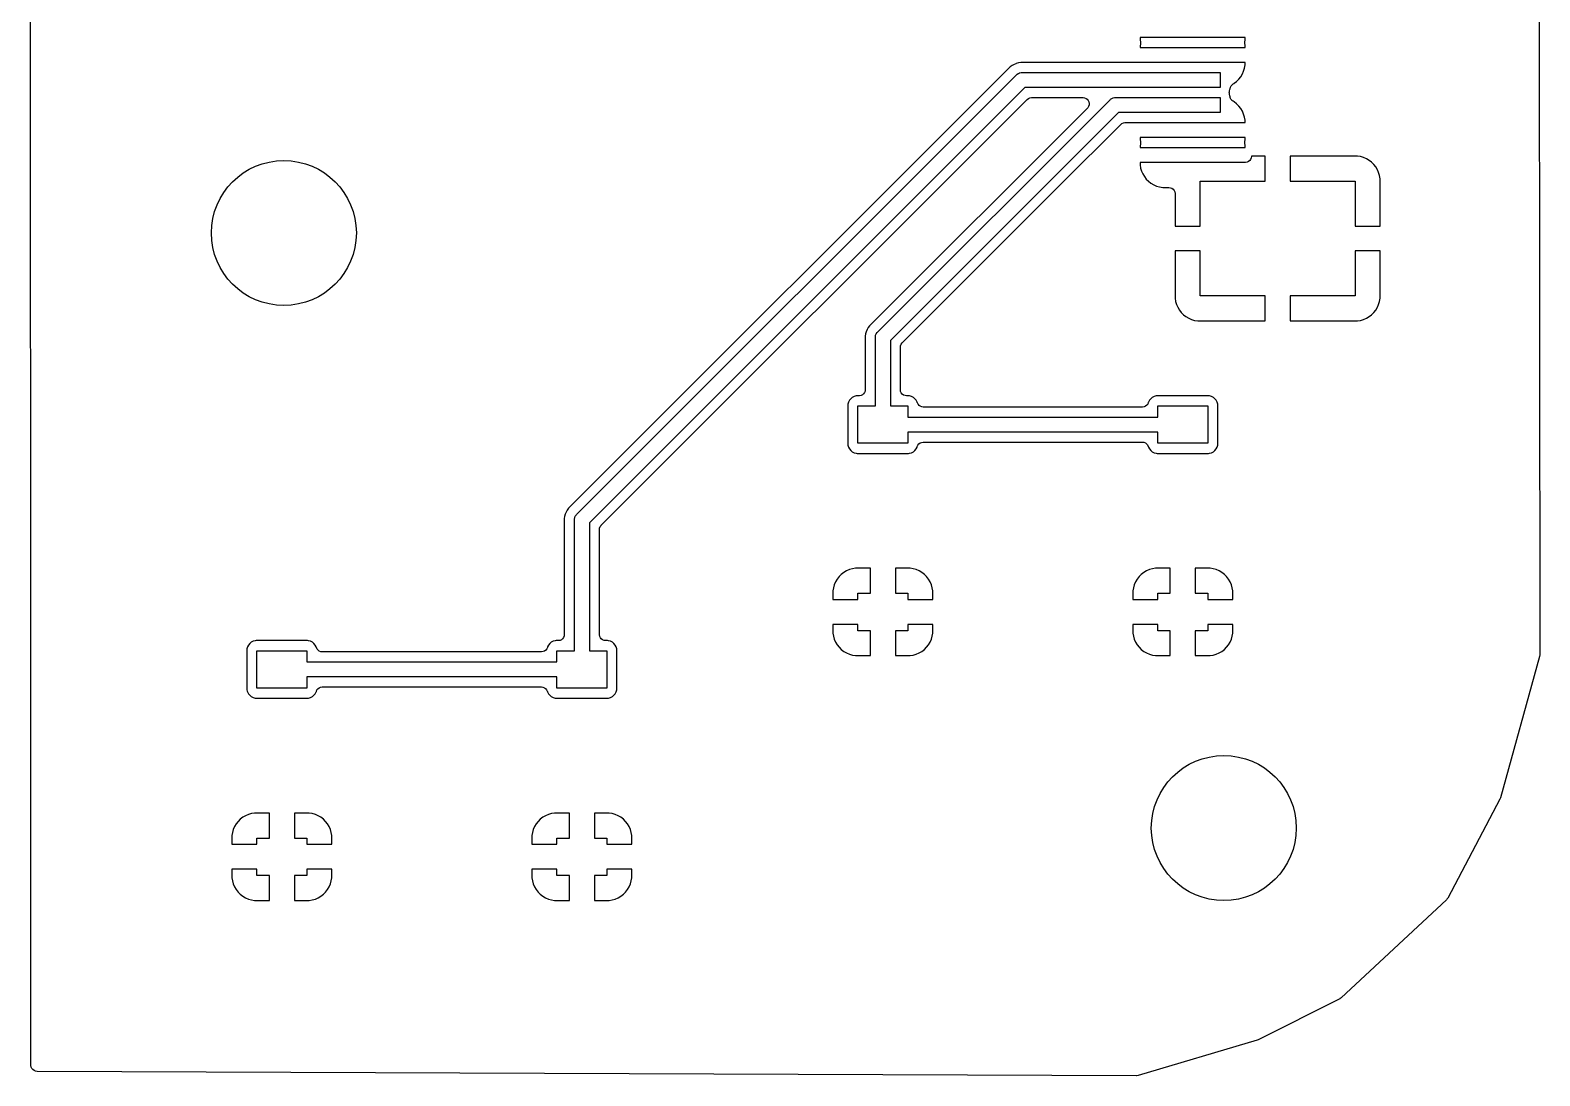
# Model space of a CAD drawing. Header units: millimetres. Extents: x 88 to 236, y -149 to -88.
# Drawn here: x 205.99 to 236.18, y -148.7 to -127.77 of the extents above; entities that cross this region are included whole.
import ezdxf

# ---------------------------------------------------------------- set-up
doc = ezdxf.new("R2010")
doc.units = ezdxf.units.MM
doc.layers.add('F.Cu', color=13, linetype='CONTINUOUS', true_color=0xc83434)

msp = doc.modelspace()

# ---------------------------------------------------------------- linework, layer by layer
at = {"layer": 'F.Cu', "linetype": 'CONTINUOUS'}
for p, q in [((236.140017, -104.745261), (236.179981, -140.273118)), ((205.991719, -128.103988), (205.986484, -115.138368)), ((230.285, -127.92), (228.185001, -127.92)), ((228.185001, -127.92), (228.185001, -127.94096)), ((228.185001, -127.94096), (228.186234, -127.967152)), ((228.186234, -127.967152), (228.186235, -127.967159)), ((228.186235, -127.967159), (228.191532, -128.000602)), ((228.191532, -128.000602), (228.191795, -128.008967)), ((228.191795, -128.008967), (228.193029, -128.017254)), ((228.193029, -128.017254), (228.192479, -128.030736)), ((230.27749, -128.008333), (230.278467, -128.000598)), ((230.278467, -128.039401), (230.27749, -128.008333)), ((230.278467, -128.000598), (230.283765, -127.96715)), ((230.283765, -127.96715), (230.283767, -127.967133)), ((230.283767, -127.967133), (230.285, -127.940981)), ((230.285, -127.940981), (230.285, -127.92)), ((205.996595, -140.178368), (205.991719, -128.103988)), ((228.192395, -128.032814), (228.185, -128.103988)), ((228.185, -128.103988), (228.185, -128.12)), ((228.185, -128.12), (230.284999, -128.12)), ((228.192409, -128.032456), (228.192395, -128.032814)), ((228.192509, -128.031669), (228.192409, -128.032456)), ((228.192479, -128.030736), (228.192509, -128.031669)), ((230.283765, -128.072849), (230.278467, -128.039401)), ((230.284999, -128.099039), (230.283765, -128.072849)), ((230.284999, -128.12), (230.284999, -128.099039)), ((225.588395, -128.505921), (216.75592, -137.338397)), ((225.588397, -128.505919), (225.588395, -128.505921)), ((225.624855, -128.477945), (225.588397, -128.505919)), ((225.624861, -128.477941), (225.624855, -128.477945)), ((225.66464, -128.454974), (225.624861, -128.477941)), ((225.698425, -128.44098), (225.66464, -128.454974)), ((225.707094, -128.437389), (225.698425, -128.44098)), ((225.707095, -128.437388), (225.707094, -128.437389)), ((225.707097, -128.437388), (225.707095, -128.437388)), ((225.751477, -128.425496), (225.707097, -128.437388)), ((225.797026, -128.4195), (225.751477, -128.425496)), ((225.776457, -128.626459), (225.805297, -128.620722)), ((225.797027, -128.4195), (225.797026, -128.4195)), ((228.685, -128.4195), (225.797027, -128.4195)), ((225.805297, -128.620722), (225.82, -128.62)), ((225.82, -128.62), (229.235, -128.62)), ((228.685, -128.42), (228.685, -128.4195)), ((229.785, -128.42), (228.685, -128.42)), ((229.235, -128.62), (229.785, -128.62)), ((229.79663, -128.4195), (229.785, -128.4195)), ((229.785, -128.4195), (229.785, -128.42)), ((229.785, -128.62), (229.785, -128.92)), ((229.79664, -128.4195), (229.79663, -128.4195)), ((229.796778, -128.419513), (229.79664, -128.4195)), ((229.807753, -128.42), (229.796778, -128.419513)), ((230.285, -128.42), (229.807753, -128.42)), ((230.231387, -128.647437), (230.25637, -128.589706)), ((230.25637, -128.589706), (230.273924, -128.529288)), ((230.273924, -128.529288), (230.273925, -128.529284)), ((230.273925, -128.529284), (230.283766, -128.467146)), ((230.283766, -128.467146), (230.285, -128.44098)), ((230.285, -128.44098), (230.285, -128.42)), ((216.913934, -137.463934), (225.713934, -128.663934)), ((225.882132, -128.92), (217.17, -137.632132)), ((225.713934, -128.663934), (225.724841, -128.654048)), ((225.724841, -128.654048), (225.74929, -128.637712)), ((225.74929, -128.637712), (225.753616, -128.63592)), ((225.753616, -128.63592), (225.776457, -128.626459)), ((228.685, -128.92), (225.882132, -128.92)), ((229.785, -128.92), (228.685, -128.92)), ((229.984493, -128.942953), (229.991103, -128.912583)), ((229.991103, -128.912583), (230.005058, -128.884809)), ((230.005058, -128.884809), (230.025483, -128.861379)), ((230.025483, -128.861379), (230.044887, -128.847198)), ((230.044887, -128.847198), (230.066596, -128.834359)), ((230.066596, -128.834359), (230.0666, -128.834356)), ((230.0666, -128.834356), (230.116316, -128.795791)), ((230.116316, -128.795791), (230.160791, -128.751316)), ((230.160791, -128.751316), (230.199355, -128.701601)), ((230.199355, -128.701601), (230.231383, -128.647444)), ((230.231383, -128.647444), (230.231387, -128.647437)), ((217.406819, -137.678863), (225.928863, -129.156819)), ((222.933934, -133.813934), (227.583934, -129.163934)), ((225.928863, -129.156819), (225.953423, -129.137768)), ((225.953423, -129.137768), (225.981949, -129.125424)), ((225.981949, -129.125424), (226.012649, -129.120561)), ((226.012649, -129.120561), (226.016544, -129.1205)), ((226.016544, -129.1205), (227.044456, -129.1205)), ((227.044456, -129.1205), (227.075294, -129.124396)), ((227.075294, -129.124396), (227.104193, -129.135838)), ((227.104193, -129.135838), (227.12934, -129.154108)), ((227.12934, -129.154108), (227.149153, -129.178057)), ((227.149153, -129.178057), (227.162387, -129.206182)), ((227.162387, -129.206182), (227.168211, -129.236714)), ((227.583934, -129.163934), (227.594841, -129.154048)), ((227.594841, -129.154048), (227.5956, -129.153541)), ((227.5956, -129.153541), (227.61929, -129.137712)), ((227.61929, -129.137712), (227.646457, -129.126459)), ((227.646457, -129.126459), (227.675297, -129.120722)), ((227.675297, -129.120722), (227.69, -129.12)), ((227.69, -129.12), (229.235, -129.12)), ((229.235, -129.12), (229.785, -129.12)), ((229.785, -129.12), (229.785, -129.42)), ((229.969955, -129.023396), (229.970373, -129.019154)), ((229.971681, -129.034587), (229.969955, -129.023396)), ((229.970013, -129.014905), (229.971892, -129.003736)), ((229.970373, -129.019154), (229.970013, -129.014905)), ((229.972638, -129.045877), (229.971681, -129.034587)), ((229.971892, -129.003736), (229.973004, -128.992463)), ((229.97352, -129.050013), (229.972638, -129.045877)), ((229.973004, -128.992463), (229.974682, -128.985927)), ((229.983373, -129.084445), (229.97352, -129.050013)), ((229.974682, -128.985927), (229.983373, -128.955555)), ((229.983373, -128.955555), (229.984493, -128.942953)), ((229.985162, -129.10457), (229.983373, -129.084445)), ((229.986736, -129.111946), (229.985162, -129.10457)), ((229.98893, -129.120666), (229.986736, -129.111946)), ((229.990232, -129.123674), (229.98893, -129.120666)), ((229.990936, -129.126941), (229.990232, -129.123674)), ((229.996398, -129.137922), (229.990936, -129.126941)), ((230.001275, -129.149192), (229.996398, -129.137922)), ((230.003304, -129.151808), (230.001275, -129.149192)), ((230.004778, -129.154771), (230.003304, -129.151808)), ((230.0128, -129.16405), (230.004778, -129.154771)), ((230.020326, -129.173752), (230.0128, -129.16405)), ((230.022942, -129.175781), (230.020326, -129.173752)), ((230.025107, -129.178285), (230.022942, -129.175781)), ((230.035194, -129.185283), (230.025107, -129.178285)), ((230.044887, -129.192802), (230.035194, -129.185283)), ((230.066596, -129.20564), (230.044887, -129.192802)), ((230.0666, -129.205643), (230.066596, -129.20564)), ((230.116316, -129.244208), (230.0666, -129.205643)), ((227.132137, -129.332181), (222.77592, -133.688397)), ((227.752132, -129.42), (223.19, -133.982132)), ((227.14, -129.323541), (227.132137, -129.332181)), ((227.156655, -129.297297), (227.14, -129.323541)), ((227.16626, -129.267735), (227.156655, -129.297297)), ((227.168211, -129.236714), (227.16626, -129.267735)), ((228.685, -129.42), (227.752132, -129.42)), ((229.785, -129.42), (228.685, -129.42)), ((230.160791, -129.288683), (230.116316, -129.244208)), ((230.199355, -129.338398), (230.160791, -129.288683)), ((230.231383, -129.392555), (230.199355, -129.338398)), ((230.231387, -129.392562), (230.231383, -129.392555)), ((230.25637, -129.450293), (230.231387, -129.392562)), ((230.273924, -129.510711), (230.25637, -129.450293)), ((230.273925, -129.510717), (230.273924, -129.510711)), ((230.283764, -129.57284), (230.273925, -129.510717)), ((227.351694, -130.103988), (227.798863, -129.656819)), ((227.798863, -129.656819), (227.823423, -129.637768)), ((227.823423, -129.637768), (227.851949, -129.625424)), ((227.851949, -129.625424), (227.882649, -129.620561)), ((227.882649, -129.620561), (227.886544, -129.6205)), ((227.886544, -129.6205), (228.685, -129.6205)), ((228.685, -129.6205), (228.685, -129.62)), ((228.685, -129.62), (229.785, -129.62)), ((229.785, -129.62), (229.785, -129.6205)), ((229.785, -129.6205), (229.796622, -129.6205)), ((229.796622, -129.6205), (229.79663, -129.6205)), ((229.79663, -129.6205), (229.796697, -129.620494)), ((229.796697, -129.620494), (229.796778, -129.620487)), ((229.796778, -129.620487), (229.807753, -129.62)), ((229.807753, -129.62), (230.284999, -129.62)), ((230.283765, -129.572847), (230.283764, -129.57284)), ((230.284999, -129.599039), (230.283765, -129.572847)), ((230.284999, -129.62), (230.284999, -129.599039)), ((227.035682, -130.42), (227.351694, -130.103988)), ((228.192395, -130.032814), (228.185, -130.103988)), ((228.185, -130.103988), (228.185, -130.12)), ((228.185, -130.12), (230.284999, -130.12)), ((230.285, -129.92), (228.185001, -129.92)), ((228.185001, -129.92), (228.185001, -129.94096)), ((228.185001, -129.94096), (228.186234, -129.967152)), ((228.186234, -129.967152), (228.186235, -129.967159)), ((228.186235, -129.967159), (228.191532, -130.000602)), ((228.191532, -130.000602), (228.191795, -130.008967)), ((228.191795, -130.008967), (228.193029, -130.017254)), ((228.192409, -130.032456), (228.192395, -130.032814)), ((228.192509, -130.031669), (228.192409, -130.032456)), ((228.193029, -130.017254), (228.192479, -130.030736)), ((228.192479, -130.030736), (228.192509, -130.031669)), ((230.27749, -130.008333), (230.278467, -130.000598)), ((230.278467, -130.039401), (230.27749, -130.008333)), ((230.278467, -130.000598), (230.283765, -129.96715)), ((230.283765, -130.072849), (230.278467, -130.039401)), ((230.283765, -129.96715), (230.283767, -129.967133)), ((230.284999, -130.099039), (230.283765, -130.072849)), ((230.283767, -129.967133), (230.285, -129.940981)), ((230.284999, -130.12), (230.284999, -130.099039)), ((230.285, -129.940981), (230.285, -129.92)), ((224.344722, -133.11096), (227.035682, -130.42)), ((228.685, -130.42), (228.185001, -130.42)), ((228.185001, -130.42), (228.185001, -130.44096)), ((229.785, -130.42), (228.685, -130.42)), ((230.287, -130.42), (229.785, -130.42)), ((230.294786, -130.419755), (230.287, -130.42)), ((230.325318, -130.413931), (230.294786, -130.419755)), ((230.353443, -130.400697), (230.325318, -130.413931)), ((230.377392, -130.380884), (230.353443, -130.400697)), ((230.395662, -130.355737), (230.377392, -130.380884)), ((230.407104, -130.326838), (230.395662, -130.355737)), ((230.411, -130.296), (230.407104, -130.326838)), ((230.685, -130.29), (230.411, -130.29)), ((230.411, -130.29), (230.411, -130.296)), ((230.685, -130.79), (230.685, -130.29)), ((232.505981, -130.29), (231.185, -130.29)), ((231.185, -130.29), (231.185, -130.79)), ((232.532147, -130.291233), (232.505981, -130.29)), ((232.594284, -130.301074), (232.532146, -130.291233)), ((232.532146, -130.291233), (232.532147, -130.291233)), ((232.594288, -130.301075), (232.594284, -130.301074)), ((232.654706, -130.318629), (232.594288, -130.301075)), ((232.712437, -130.343612), (232.654706, -130.318629)), ((232.712444, -130.343616), (232.712437, -130.343612)), ((232.766601, -130.375644), (232.712444, -130.343616)), ((232.816316, -130.414208), (232.766601, -130.375644)), ((232.860791, -130.458683), (232.816316, -130.414208)), ((228.185001, -130.44096), (228.186234, -130.467152)), ((228.186234, -130.467152), (228.186235, -130.467159)), ((228.186235, -130.467159), (228.196074, -130.529282)), ((228.196074, -130.529282), (228.196075, -130.529288)), ((228.196075, -130.529288), (228.213629, -130.589706)), ((228.213629, -130.589706), (228.238612, -130.647437)), ((228.238612, -130.647437), (228.238616, -130.647444)), ((228.238616, -130.647444), (228.270644, -130.701601)), ((228.270644, -130.701601), (228.309208, -130.751316)), ((232.899355, -130.508398), (232.860791, -130.458683)), ((232.931383, -130.562555), (232.899355, -130.508398)), ((232.931387, -130.562562), (232.931383, -130.562555)), ((232.95637, -130.620293), (232.931387, -130.562562)), ((232.973924, -130.680711), (232.95637, -130.620293)), ((232.973925, -130.680717), (232.973924, -130.680711)), ((232.983764, -130.74284), (232.973925, -130.680717)), ((228.309208, -130.751316), (228.353683, -130.795791)), ((228.353683, -130.795791), (228.403398, -130.834355)), ((228.403398, -130.834355), (228.457555, -130.866383)), ((228.457555, -130.866383), (228.457562, -130.866387)), ((228.457562, -130.866387), (228.515293, -130.89137)), ((228.515293, -130.89137), (228.575711, -130.908924)), ((228.575711, -130.908924), (228.575715, -130.908925)), ((228.575715, -130.908925), (228.637853, -130.918766)), ((228.637853, -130.918766), (228.637852, -130.918766)), ((228.637852, -130.918766), (228.664018, -130.919999)), ((228.664018, -130.919999), (228.760999, -130.919999)), ((228.760999, -130.919999), (228.791836, -130.923894)), ((228.791836, -130.923894), (228.820736, -130.935336)), ((228.820736, -130.935336), (228.845883, -130.953606)), ((228.845883, -130.953606), (228.865696, -130.977555)), ((228.865696, -130.977555), (228.878931, -131.00568)), ((228.878931, -131.00568), (228.884755, -131.036212)), ((228.884755, -131.036212), (228.885, -131.043999)), ((229.385, -131.69), (229.385, -130.79)), ((229.385, -130.79), (230.685, -130.79)), ((231.185, -130.79), (232.485, -130.79)), ((232.485, -130.79), (232.485, -131.69)), ((232.983765, -130.742847), (232.983764, -130.74284)), ((232.984999, -130.769039), (232.983765, -130.742847)), ((232.984999, -131.69), (232.984999, -130.769039)), ((228.885, -131.043999), (228.885, -131.69)), ((228.885, -131.69), (229.385, -131.69)), ((232.485, -131.69), (232.984999, -131.69)), ((229.385, -132.19), (228.885001, -132.19)), ((228.885001, -132.19), (228.885001, -133.11096)), ((229.385, -133.09), (229.385, -132.19)), ((232.985, -132.19), (232.485, -132.19)), ((232.485, -132.19), (232.485, -133.09)), ((232.985, -133.11098), (232.985, -132.19)), ((223.426819, -134.028863), (224.344722, -133.11096)), ((228.885001, -133.11096), (228.886234, -133.137152)), ((228.886234, -133.137152), (228.886235, -133.137159)), ((228.886235, -133.137159), (228.896074, -133.199282)), ((230.685, -133.09), (229.385, -133.09)), ((230.685, -133.589998), (230.685, -133.09)), ((232.485, -133.09), (231.185, -133.09)), ((231.185, -133.09), (231.185, -133.589999)), ((232.973925, -133.199284), (232.983766, -133.137146)), ((232.983766, -133.137146), (232.985, -133.11098)), ((228.896074, -133.199282), (228.896075, -133.199288)), ((228.896075, -133.199288), (228.913629, -133.259706)), ((228.913629, -133.259706), (228.938612, -133.317437)), ((228.938612, -133.317437), (228.938616, -133.317444)), ((228.938616, -133.317444), (228.970644, -133.371601)), ((228.970644, -133.371601), (229.009208, -133.421316)), ((229.009208, -133.421316), (229.053683, -133.465791)), ((232.816316, -133.465791), (232.860791, -133.421316)), ((232.860791, -133.421316), (232.899355, -133.371601)), ((232.899355, -133.371601), (232.931383, -133.317444)), ((232.931383, -133.317444), (232.931387, -133.317437)), ((232.931387, -133.317437), (232.95637, -133.259706)), ((232.95637, -133.259706), (232.973924, -133.199288)), ((232.973924, -133.199288), (232.973925, -133.199284)), ((222.747942, -133.724857), (222.724971, -133.764647)), ((222.775917, -133.6884), (222.747942, -133.724857)), ((222.77592, -133.688397), (222.775917, -133.6884)), ((229.053683, -133.465791), (229.103398, -133.504355)), ((229.103398, -133.504355), (229.157555, -133.536383)), ((229.157555, -133.536383), (229.157562, -133.536387)), ((229.157562, -133.536387), (229.215293, -133.56137)), ((229.215293, -133.56137), (229.275711, -133.578924)), ((229.275711, -133.578924), (229.275715, -133.578925)), ((229.275715, -133.578925), (229.337853, -133.588766)), ((229.337853, -133.588766), (229.337852, -133.588766)), ((229.337852, -133.588766), (229.364019, -133.589999)), ((229.364019, -133.589999), (230.684999, -133.589999)), ((230.684999, -133.589999), (230.685, -133.589998)), ((231.185, -133.589999), (232.505961, -133.589999)), ((232.505961, -133.589999), (232.532152, -133.588765)), ((232.532152, -133.588765), (232.532159, -133.588764)), ((232.532159, -133.588764), (232.594282, -133.578925)), ((232.594282, -133.578925), (232.594288, -133.578924)), ((232.594288, -133.578924), (232.654706, -133.56137)), ((232.654706, -133.56137), (232.712437, -133.536387)), ((232.712437, -133.536387), (232.712444, -133.536383)), ((232.712444, -133.536383), (232.766601, -133.504355)), ((232.766601, -133.504355), (232.816316, -133.465791)), ((222.695496, -133.851477), (222.6895, -133.897026)), ((222.6895, -133.897026), (222.6895, -134.9655)), ((222.707388, -133.807097), (222.695496, -133.851477)), ((222.724971, -133.764647), (222.707388, -133.807097)), ((222.89, -133.92), (222.890722, -133.905297)), ((222.89, -135.29), (222.89, -133.92)), ((222.890722, -133.905297), (222.896459, -133.876457)), ((222.896459, -133.876457), (222.907712, -133.84929)), ((222.907712, -133.84929), (222.924048, -133.824841)), ((222.924048, -133.824841), (222.933934, -133.813934)), ((223.19, -133.982132), (223.19, -135.29)), ((223.394396, -134.085706), (223.405838, -134.056807)), ((223.405838, -134.056807), (223.424108, -134.03166)), ((223.424108, -134.03166), (223.426819, -134.028863)), ((223.3905, -134.116544), (223.394396, -134.085706)), ((223.3905, -134.9655), (223.3905, -134.116544)), ((222.341626, -135.254446), (222.3395, -135.278368)), ((222.352845, -135.215241), (222.341626, -135.254446)), ((222.352848, -135.215234), (222.352845, -135.215241)), ((222.371723, -135.179099), (222.352848, -135.215234)), ((222.371728, -135.179091), (222.371723, -135.179099)), ((222.397492, -135.147494), (222.371728, -135.179091)), ((222.397494, -135.147492), (222.397492, -135.147494)), ((222.429091, -135.121728), (222.397494, -135.147492)), ((222.429099, -135.121723), (222.429091, -135.121728)), ((222.465234, -135.102848), (222.429099, -135.121723)), ((222.465241, -135.102845), (222.465234, -135.102848)), ((222.504446, -135.091626), (222.465241, -135.102845)), ((222.528368, -135.0895), (222.504446, -135.091626)), ((222.5655, -135.0895), (222.528368, -135.0895)), ((222.573286, -135.089255), (222.5655, -135.0895)), ((222.603818, -135.083431), (222.573286, -135.089255)), ((222.631943, -135.070197), (222.603818, -135.083431)), ((222.655892, -135.050384), (222.631943, -135.070197)), ((222.674162, -135.025237), (222.655892, -135.050384)), ((222.685604, -134.996338), (222.674162, -135.025237)), ((222.6895, -134.9655), (222.685604, -134.996338)), ((223.390745, -134.973286), (223.3905, -134.9655)), ((223.396569, -135.003818), (223.390745, -134.973286)), ((223.409803, -135.031943), (223.396569, -135.003818)), ((223.429616, -135.055892), (223.409803, -135.031943)), ((223.454763, -135.074162), (223.429616, -135.055892)), ((223.483662, -135.085604), (223.454763, -135.074162)), ((223.5145, -135.0895), (223.483662, -135.085604)), ((223.55163, -135.0895), (223.5145, -135.0895)), ((223.551631, -135.0895), (223.55163, -135.0895)), ((223.575554, -135.091626), (223.551631, -135.0895)), ((223.575555, -135.091627), (223.575552, -135.091626)), ((223.575552, -135.091626), (223.575554, -135.091626)), ((223.614759, -135.102845), (223.575555, -135.091627)), ((223.614763, -135.102847), (223.614759, -135.102845)), ((223.614765, -135.102848), (223.614763, -135.102847)), ((223.6509, -135.121723), (223.614765, -135.102848)), ((223.650908, -135.121728), (223.6509, -135.121723)), ((223.682505, -135.147492), (223.650908, -135.121728)), ((223.682507, -135.147494), (223.682505, -135.147492)), ((223.708271, -135.179091), (223.682507, -135.147494)), ((223.708273, -135.179095), (223.708271, -135.179091)), ((223.708275, -135.179097), (223.708273, -135.179095)), ((223.727155, -135.215241), (223.708275, -135.179097)), ((223.727156, -135.215246), (223.727155, -135.215241)), ((223.729838, -135.224616), (223.727156, -135.215246)), ((223.731121, -135.228818), (223.729838, -135.224616)), ((223.744355, -135.256943), (223.731121, -135.228818)), ((223.764168, -135.280892), (223.744355, -135.256943)), ((228.337933, -135.253192), (228.318981, -135.277828)), ((228.350162, -135.224616), (228.337933, -135.253192)), ((228.352843, -135.215246), (228.350162, -135.224616)), ((228.352848, -135.215234), (228.352843, -135.215246)), ((228.371723, -135.179099), (228.352848, -135.215234)), ((228.371728, -135.179091), (228.371723, -135.179099)), ((228.397492, -135.147494), (228.371728, -135.179091)), ((228.397494, -135.147492), (228.397492, -135.147494)), ((228.429091, -135.121728), (228.397494, -135.147492)), ((228.429099, -135.121723), (228.429091, -135.121728)), ((228.465234, -135.102848), (228.429099, -135.121723)), ((228.465241, -135.102845), (228.465234, -135.102848)), ((228.504446, -135.091626), (228.465241, -135.102845)), ((228.528368, -135.0895), (228.504446, -135.091626)), ((228.52837, -135.0895), (228.528368, -135.0895)), ((229.55163, -135.0895), (228.52837, -135.0895)), ((229.551631, -135.0895), (229.55163, -135.0895)), ((229.575554, -135.091626), (229.551631, -135.0895)), ((229.575555, -135.091627), (229.575552, -135.091626)), ((229.575552, -135.091626), (229.575554, -135.091626)), ((229.614759, -135.102845), (229.575555, -135.091627)), ((229.614763, -135.102847), (229.614759, -135.102845)), ((229.614765, -135.102848), (229.614763, -135.102847)), ((229.6509, -135.121723), (229.614765, -135.102848)), ((229.650908, -135.121728), (229.6509, -135.121723)), ((229.682505, -135.147492), (229.650908, -135.121728)), ((229.682507, -135.147494), (229.682505, -135.147492)), ((229.708271, -135.179091), (229.682507, -135.147494)), ((229.708273, -135.179095), (229.708271, -135.179091)), ((229.708275, -135.179097), (229.708273, -135.179095)), ((229.727155, -135.215241), (229.708275, -135.179097)), ((229.738373, -135.254445), (229.727155, -135.215241)), ((229.7405, -135.27837), (229.738373, -135.254445)), ((222.3395, -135.278368), (222.3395, -136.051631)), ((222.54, -136.04), (222.54, -135.29)), ((222.54, -135.29), (222.89, -135.29)), ((223.19, -135.29), (223.54, -135.29)), ((223.54, -135.29), (223.54, -135.515)), ((223.54, -135.515), (228.54, -135.515)), ((223.789315, -135.299162), (223.764168, -135.280892)), ((223.818214, -135.310604), (223.789315, -135.299162)), ((223.849052, -135.3145), (223.818214, -135.310604)), ((228.230948, -135.3145), (223.849052, -135.3145)), ((228.235341, -135.314422), (228.230948, -135.3145)), ((228.266021, -135.309437), (228.235341, -135.314422)), ((228.294497, -135.296978), (228.266021, -135.309437)), ((228.318981, -135.277828), (228.294497, -135.296978)), ((228.54, -135.515), (228.54, -135.29)), ((228.54, -135.29), (229.54, -135.29)), ((229.54, -135.29), (229.54, -136.04)), ((229.7405, -136.05163), (229.7405, -135.27837)), ((228.54, -135.815), (223.54, -135.815)), ((223.54, -135.815), (223.54, -136.04)), ((228.54, -136.04), (228.54, -135.815)), ((222.3395, -136.051631), (222.341626, -136.075553)), ((222.341626, -136.075553), (222.348347, -136.099042)), ((222.348347, -136.099042), (222.352843, -136.114753)), ((222.352843, -136.114753), (222.352845, -136.114758)), ((222.352845, -136.114758), (222.352848, -136.114765)), ((222.352848, -136.114765), (222.371723, -136.1509)), ((222.371723, -136.1509), (222.371728, -136.150908)), ((222.371728, -136.150908), (222.397492, -136.182505)), ((223.54, -136.04), (222.54, -136.04)), ((223.682506, -136.182506), (223.708275, -136.150903)), ((223.708275, -136.150903), (223.727155, -136.114759)), ((223.727155, -136.114759), (223.729838, -136.105384)), ((223.729838, -136.105384), (223.742067, -136.076808)), ((223.742067, -136.076808), (223.761019, -136.052172)), ((223.761019, -136.052172), (223.785503, -136.033022)), ((223.785503, -136.033022), (223.813979, -136.020563)), ((223.813979, -136.020563), (223.844659, -136.015578)), ((223.844659, -136.015578), (223.849052, -136.0155)), ((223.849052, -136.0155), (228.230948, -136.0155)), ((228.230948, -136.0155), (228.261786, -136.019396)), ((228.261786, -136.019396), (228.290685, -136.030838)), ((228.290685, -136.030838), (228.315832, -136.049108)), ((228.315832, -136.049108), (228.335645, -136.073057)), ((228.335645, -136.073057), (228.348879, -136.101182)), ((228.348879, -136.101182), (228.350162, -136.105384)), ((228.350162, -136.105384), (228.352845, -136.114759)), ((228.352845, -136.114759), (228.352847, -136.114763)), ((228.352847, -136.114763), (228.352848, -136.114765)), ((228.352848, -136.114765), (228.371723, -136.1509)), ((228.371723, -136.1509), (228.371728, -136.150908)), ((228.371728, -136.150908), (228.397492, -136.182505)), ((229.54, -136.04), (228.54, -136.04)), ((229.682506, -136.182506), (229.708275, -136.150903)), ((229.708275, -136.150903), (229.727155, -136.114759)), ((229.727155, -136.114759), (229.738373, -136.075555)), ((229.738373, -136.075555), (229.7405, -136.05163)), ((222.397492, -136.182505), (222.397494, -136.182507)), ((222.397494, -136.182507), (222.429091, -136.208271)), ((222.429091, -136.208271), (222.429095, -136.208273)), ((222.429095, -136.208273), (222.429097, -136.208275)), ((222.429097, -136.208275), (222.465241, -136.227155)), ((222.465241, -136.227155), (222.504445, -136.238373)), ((222.504445, -136.238373), (222.52837, -136.2405)), ((222.52837, -136.2405), (222.528378, -136.2405)), ((222.528378, -136.2405), (223.551622, -136.2405)), ((223.551622, -136.2405), (223.55163, -136.2405)), ((223.55163, -136.2405), (223.575555, -136.238373)), ((223.575555, -136.238373), (223.614759, -136.227155)), ((223.614759, -136.227155), (223.650903, -136.208275)), ((223.650903, -136.208275), (223.682506, -136.182506)), ((228.397492, -136.182505), (228.397494, -136.182507)), ((228.397494, -136.182507), (228.429091, -136.208271)), ((228.429091, -136.208271), (228.429095, -136.208273)), ((228.429095, -136.208273), (228.429097, -136.208275)), ((228.429097, -136.208275), (228.465241, -136.227155)), ((228.465241, -136.227155), (228.504445, -136.238373)), ((228.504445, -136.238373), (228.52837, -136.2405)), ((228.52837, -136.2405), (228.528378, -136.2405)), ((228.528378, -136.2405), (229.551622, -136.2405)), ((229.551622, -136.2405), (229.55163, -136.2405)), ((229.55163, -136.2405), (229.575555, -136.238373)), ((229.575555, -136.238373), (229.614759, -136.227155)), ((229.614759, -136.227155), (229.650903, -136.208275)), ((229.650903, -136.208275), (229.682506, -136.182506)), ((216.727942, -137.374857), (216.704971, -137.414647)), ((216.755917, -137.3384), (216.727942, -137.374857)), ((216.75592, -137.338397), (216.755917, -137.3384)), ((216.675496, -137.501477), (216.6695, -137.547026)), ((216.6695, -137.547026), (216.6695, -139.8655)), ((216.687388, -137.457097), (216.675496, -137.501477)), ((216.704971, -137.414647), (216.687388, -137.457097)), ((216.87, -137.57), (216.870722, -137.555297)), ((216.87, -140.19), (216.87, -137.57)), ((216.870722, -137.555297), (216.876459, -137.526457)), ((216.876459, -137.526457), (216.887712, -137.49929)), ((216.887712, -137.49929), (216.904048, -137.474841)), ((216.904048, -137.474841), (216.913934, -137.463934)), ((217.17, -137.632132), (217.17, -140.19)), ((217.385838, -137.706807), (217.404108, -137.68166)), ((217.404108, -137.68166), (217.406819, -137.678863)), ((217.3705, -137.766544), (217.374396, -137.735706)), ((217.3705, -139.019019), (217.3705, -137.766544)), ((217.374396, -137.735706), (217.385838, -137.706807)), ((222.370293, -138.568629), (222.312562, -138.593612)), ((222.430711, -138.551075), (222.370293, -138.568629)), ((222.430717, -138.551074), (222.430711, -138.551075)), ((222.49284, -138.541235), (222.430717, -138.551074)), ((222.492847, -138.541234), (222.49284, -138.541235)), ((222.519039, -138.54), (222.492847, -138.541234)), ((222.79, -138.54), (222.519039, -138.54)), ((222.79, -139.04), (222.79, -138.54)), ((223.560981, -138.54), (223.29, -138.54)), ((223.29, -138.54), (223.29, -139.04)), ((223.587147, -138.541233), (223.560981, -138.54)), ((223.649284, -138.551074), (223.587146, -138.541233)), ((223.587146, -138.541233), (223.587147, -138.541233)), ((223.649288, -138.551075), (223.649284, -138.551074)), ((223.709706, -138.568629), (223.649288, -138.551075)), ((223.767437, -138.593612), (223.709706, -138.568629)), ((228.370293, -138.568629), (228.312562, -138.593612)), ((228.430711, -138.551075), (228.370293, -138.568629)), ((228.430717, -138.551074), (228.430711, -138.551075)), ((228.49284, -138.541235), (228.430717, -138.551074)), ((228.492847, -138.541234), (228.49284, -138.541235)), ((228.519039, -138.54), (228.492847, -138.541234)), ((228.79, -138.54), (228.519039, -138.54)), ((228.79, -139.04), (228.79, -138.54)), ((229.560981, -138.54), (229.29, -138.54)), ((229.29, -138.54), (229.29, -139.04)), ((229.587147, -138.541233), (229.560981, -138.54)), ((229.649284, -138.551074), (229.587146, -138.541233)), ((229.587146, -138.541233), (229.587147, -138.541233)), ((229.649288, -138.551075), (229.649284, -138.551074)), ((229.709706, -138.568629), (229.649288, -138.551075)), ((229.767437, -138.593612), (229.709706, -138.568629)), ((222.068629, -138.870293), (222.051075, -138.930711)), ((222.093612, -138.812562), (222.068629, -138.870293)), ((222.093616, -138.812555), (222.093612, -138.812562)), ((222.125644, -138.758398), (222.093616, -138.812555)), ((222.164208, -138.708683), (222.125644, -138.758398)), ((222.208683, -138.664208), (222.164208, -138.708683)), ((222.258398, -138.625644), (222.208683, -138.664208)), ((222.312555, -138.593616), (222.258398, -138.625644)), ((222.312562, -138.593612), (222.312555, -138.593616)), ((223.767444, -138.593616), (223.767437, -138.593612)), ((223.821601, -138.625644), (223.767444, -138.593616)), ((223.871316, -138.664208), (223.821601, -138.625644)), ((223.915791, -138.708683), (223.871316, -138.664208)), ((223.954355, -138.758398), (223.915791, -138.708683)), ((223.986383, -138.812555), (223.954355, -138.758398)), ((223.986387, -138.812562), (223.986383, -138.812555)), ((224.01137, -138.870293), (223.986387, -138.812562)), ((224.028924, -138.930711), (224.01137, -138.870293)), ((228.068629, -138.870293), (228.051075, -138.930711)), ((228.093612, -138.812562), (228.068629, -138.870293)), ((228.093616, -138.812555), (228.093612, -138.812562)), ((228.125644, -138.758398), (228.093616, -138.812555)), ((228.164208, -138.708683), (228.125644, -138.758398)), ((228.208683, -138.664208), (228.164208, -138.708683)), ((228.258398, -138.625644), (228.208683, -138.664208)), ((228.312555, -138.593616), (228.258398, -138.625644)), ((228.312562, -138.593612), (228.312555, -138.593616)), ((229.767444, -138.593616), (229.767437, -138.593612)), ((229.821601, -138.625644), (229.767444, -138.593616)), ((229.871316, -138.664208), (229.821601, -138.625644)), ((229.915791, -138.708683), (229.871316, -138.664208)), ((229.954355, -138.758398), (229.915791, -138.708683)), ((229.986383, -138.812555), (229.954355, -138.758398)), ((229.986387, -138.812562), (229.986383, -138.812555)), ((230.01137, -138.870293), (229.986387, -138.812562)), ((230.028924, -138.930711), (230.01137, -138.870293)), ((217.3705, -139.81096), (217.3705, -139.019019)), ((222.041233, -138.992853), (222.04, -139.019019)), ((222.04, -139.019019), (222.04, -139.165)), ((222.04, -139.165), (222.54, -139.165)), ((222.051074, -138.930715), (222.041233, -138.992853)), ((222.051075, -138.930711), (222.051074, -138.930715)), ((222.54, -139.165), (222.54, -139.04)), ((222.54, -139.04), (222.79, -139.04)), ((223.29, -139.04), (223.54, -139.04)), ((223.54, -139.04), (223.54, -139.165)), ((223.54, -139.165), (224.039999, -139.165)), ((224.028925, -138.930717), (224.028924, -138.930711)), ((224.038764, -138.99284), (224.028925, -138.930717)), ((224.038765, -138.992847), (224.038764, -138.99284)), ((224.039998, -139.019019), (224.038765, -138.992847)), ((224.039999, -139.019039), (224.039998, -139.019019)), ((224.039999, -139.165), (224.039999, -139.019039)), ((228.041233, -138.992853), (228.04, -139.019019)), ((228.04, -139.019019), (228.04, -139.165)), ((228.04, -139.165), (228.54, -139.165)), ((228.051074, -138.930715), (228.041233, -138.992853)), ((228.051075, -138.930711), (228.051074, -138.930715)), ((228.54, -139.165), (228.54, -139.04)), ((228.54, -139.04), (228.79, -139.04)), ((229.29, -139.04), (229.54, -139.04)), ((229.54, -139.04), (229.54, -139.165)), ((229.54, -139.165), (230.039999, -139.165)), ((230.028925, -138.930717), (230.028924, -138.930711)), ((230.038764, -138.99284), (230.028925, -138.930717)), ((230.038765, -138.992847), (230.038764, -138.99284)), ((230.039999, -139.019039), (230.038765, -138.992847)), ((230.039999, -139.165), (230.039999, -139.019039)), ((222.54, -139.665), (222.040001, -139.665)), ((222.040001, -139.665), (222.040001, -139.81096)), ((222.54, -139.79), (222.54, -139.665)), ((222.79, -139.79), (222.54, -139.79)), ((222.79, -140.289998), (222.79, -139.79)), ((223.54, -139.79), (223.29, -139.79)), ((223.29, -139.79), (223.29, -140.289999)), ((224.04, -139.665), (223.54, -139.665)), ((223.54, -139.665), (223.54, -139.79)), ((224.04, -139.81096), (224.04, -139.665)), ((228.54, -139.665), (228.040001, -139.665)), ((228.040001, -139.665), (228.040001, -139.81096)), ((228.54, -139.79), (228.54, -139.665)), ((228.79, -139.79), (228.54, -139.79)), ((228.79, -140.289998), (228.79, -139.79)), ((229.54, -139.79), (229.29, -139.79)), ((229.29, -139.79), (229.29, -140.289999)), ((230.04, -139.665), (229.54, -139.665)), ((229.54, -139.665), (229.54, -139.79)), ((230.04, -139.81098), (230.04, -139.665)), ((210.351723, -140.079099), (210.332848, -140.115234)), ((210.351728, -140.079091), (210.351723, -140.079099)), ((210.377492, -140.047494), (210.351728, -140.079091)), ((210.377494, -140.047492), (210.377492, -140.047494)), ((210.409091, -140.021728), (210.377494, -140.047492)), ((210.409099, -140.021723), (210.409091, -140.021728)), ((210.445234, -140.002848), (210.409099, -140.021723)), ((210.445241, -140.002845), (210.445234, -140.002848)), ((210.484446, -139.991626), (210.445241, -140.002845)), ((210.508368, -139.9895), (210.484446, -139.991626)), ((210.50837, -139.9895), (210.508368, -139.9895)), ((211.53163, -139.9895), (210.50837, -139.9895)), ((211.531631, -139.9895), (211.53163, -139.9895)), ((211.555554, -139.991626), (211.531631, -139.9895)), ((211.555555, -139.991627), (211.555552, -139.991626)), ((211.555552, -139.991626), (211.555554, -139.991626)), ((211.594759, -140.002845), (211.555555, -139.991627)), ((211.594763, -140.002847), (211.594759, -140.002845)), ((211.594765, -140.002848), (211.594763, -140.002847)), ((211.6309, -140.021723), (211.594765, -140.002848)), ((211.630908, -140.021728), (211.6309, -140.021723)), ((211.662505, -140.047492), (211.630908, -140.021728)), ((211.662507, -140.047494), (211.662505, -140.047492)), ((211.688271, -140.079091), (211.662507, -140.047494)), ((211.688273, -140.079095), (211.688271, -140.079091)), ((211.688275, -140.079097), (211.688273, -140.079095)), ((211.707155, -140.115241), (211.688275, -140.079097)), ((216.351723, -140.079099), (216.332848, -140.115234)), ((216.351728, -140.079091), (216.351723, -140.079099)), ((216.377492, -140.047494), (216.351728, -140.079091)), ((216.377494, -140.047492), (216.377492, -140.047494)), ((216.409091, -140.021728), (216.377494, -140.047492)), ((216.409099, -140.021723), (216.409091, -140.021728)), ((216.445234, -140.002848), (216.409099, -140.021723)), ((216.445241, -140.002845), (216.445234, -140.002848)), ((216.484446, -139.991626), (216.445241, -140.002845)), ((216.508368, -139.9895), (216.484446, -139.991626)), ((216.5455, -139.9895), (216.508368, -139.9895)), ((216.553286, -139.989255), (216.5455, -139.9895)), ((216.583818, -139.983431), (216.553286, -139.989255)), ((216.611943, -139.970197), (216.583818, -139.983431)), ((216.635892, -139.950384), (216.611943, -139.970197)), ((216.654162, -139.925237), (216.635892, -139.950384)), ((216.665604, -139.896338), (216.654162, -139.925237)), ((216.6695, -139.8655), (216.665604, -139.896338)), ((217.3705, -139.8655), (217.3705, -139.81096)), ((217.370745, -139.873286), (217.3705, -139.8655)), ((217.376569, -139.903818), (217.370745, -139.873286)), ((217.389803, -139.931943), (217.376569, -139.903818)), ((217.409616, -139.955892), (217.389803, -139.931943)), ((217.434763, -139.974162), (217.409616, -139.955892)), ((217.463662, -139.985604), (217.434763, -139.974162)), ((217.4945, -139.9895), (217.463662, -139.985604)), ((217.53163, -139.9895), (217.4945, -139.9895)), ((217.531631, -139.9895), (217.53163, -139.9895)), ((217.555554, -139.991626), (217.531631, -139.9895)), ((217.555555, -139.991627), (217.555552, -139.991626)), ((217.555552, -139.991626), (217.555554, -139.991626)), ((217.594759, -140.002845), (217.555555, -139.991627)), ((217.594763, -140.002847), (217.594759, -140.002845)), ((217.594765, -140.002848), (217.594763, -140.002847)), ((217.6309, -140.021723), (217.594765, -140.002848)), ((217.630908, -140.021728), (217.6309, -140.021723)), ((217.662505, -140.047492), (217.630908, -140.021728)), ((217.662507, -140.047494), (217.662505, -140.047492)), ((217.688271, -140.079091), (217.662507, -140.047494)), ((217.688273, -140.079095), (217.688271, -140.079091)), ((217.688275, -140.079097), (217.688273, -140.079095)), ((217.707155, -140.115241), (217.688275, -140.079097)), ((222.040001, -139.81096), (222.041234, -139.837152)), ((222.041234, -139.837152), (222.041235, -139.837159)), ((222.041235, -139.837159), (222.051074, -139.899282)), ((222.051074, -139.899282), (222.051075, -139.899288)), ((222.051075, -139.899288), (222.068629, -139.959706)), ((222.068629, -139.959706), (222.093612, -140.017437)), ((222.093612, -140.017437), (222.093616, -140.017444)), ((222.093616, -140.017444), (222.125644, -140.071601)), ((222.125644, -140.071601), (222.164208, -140.121316)), ((223.915791, -140.121316), (223.954355, -140.071601)), ((223.954355, -140.071601), (223.986383, -140.017444)), ((223.986383, -140.017444), (223.986387, -140.017437)), ((223.986387, -140.017437), (224.01137, -139.959706)), ((224.01137, -139.959706), (224.028924, -139.899288)), ((224.028924, -139.899288), (224.028925, -139.899284)), ((224.028925, -139.899284), (224.038766, -139.837146)), ((224.038766, -139.837146), (224.04, -139.81098)), ((224.04, -139.81098), (224.04, -139.81096)), ((228.040001, -139.81096), (228.041234, -139.837152)), ((228.041234, -139.837152), (228.041235, -139.837159)), ((228.041235, -139.837159), (228.051074, -139.899282)), ((228.051074, -139.899282), (228.051075, -139.899288)), ((228.051075, -139.899288), (228.068629, -139.959706)), ((228.068629, -139.959706), (228.093612, -140.017437)), ((228.093612, -140.017437), (228.093616, -140.017444)), ((228.093616, -140.017444), (228.125644, -140.071601)), ((228.125644, -140.071601), (228.164208, -140.121316)), ((229.915791, -140.121316), (229.954355, -140.071601)), ((229.954355, -140.071601), (229.986383, -140.017444)), ((229.986383, -140.017444), (229.986387, -140.017437)), ((229.986387, -140.017437), (230.01137, -139.959706)), ((230.01137, -139.959706), (230.028924, -139.899288)), ((230.028924, -139.899288), (230.028925, -139.899284)), ((230.028925, -139.899284), (230.038766, -139.837146)), ((230.038766, -139.837146), (230.04, -139.81098)), ((205.998105, -143.919019), (205.996595, -140.178368)), ((210.321626, -140.154446), (210.3195, -140.178368)), ((210.3195, -140.178368), (210.3195, -140.951631)), ((210.332845, -140.115241), (210.321626, -140.154446)), ((210.332848, -140.115234), (210.332845, -140.115241)), ((210.52, -140.94), (210.52, -140.19)), ((210.52, -140.19), (211.52, -140.19)), ((211.52, -140.19), (211.52, -140.415)), ((211.707156, -140.115246), (211.707155, -140.115241)), ((211.709838, -140.124616), (211.707156, -140.115246)), ((211.711121, -140.128818), (211.709838, -140.124616)), ((211.724355, -140.156943), (211.711121, -140.128818)), ((211.744168, -140.180892), (211.724355, -140.156943)), ((211.769315, -140.199162), (211.744168, -140.180892)), ((211.798214, -140.210604), (211.769315, -140.199162)), ((211.829052, -140.2145), (211.798214, -140.210604)), ((216.210948, -140.2145), (211.829052, -140.2145)), ((216.215341, -140.214422), (216.210948, -140.2145)), ((216.246021, -140.209437), (216.215341, -140.214422)), ((216.274497, -140.196978), (216.246021, -140.209437)), ((216.298981, -140.177828), (216.274497, -140.196978)), ((216.317933, -140.153192), (216.298981, -140.177828)), ((216.330162, -140.124616), (216.317933, -140.153192)), ((216.332843, -140.115246), (216.330162, -140.124616)), ((216.332848, -140.115234), (216.332843, -140.115246)), ((216.52, -140.415), (216.52, -140.19)), ((216.52, -140.19), (216.87, -140.19)), ((217.17, -140.19), (217.52, -140.19)), ((217.52, -140.19), (217.52, -140.94)), ((217.718373, -140.154445), (217.707155, -140.115241)), ((217.7205, -140.17837), (217.718373, -140.154445)), ((217.7205, -140.95163), (217.7205, -140.17837)), ((222.164208, -140.121316), (222.208683, -140.165791)), ((222.208683, -140.165791), (222.258398, -140.204355)), ((222.258398, -140.204355), (222.312555, -140.236383)), ((222.312555, -140.236383), (222.312562, -140.236387)), ((222.312562, -140.236387), (222.370293, -140.26137)), ((222.370293, -140.26137), (222.430711, -140.278924)), ((222.430711, -140.278924), (222.430715, -140.278925)), ((222.430715, -140.278925), (222.492853, -140.288766)), ((222.492853, -140.288766), (222.492852, -140.288766)), ((222.492852, -140.288766), (222.519019, -140.289999)), ((222.519019, -140.289999), (222.789999, -140.289999)), ((222.789999, -140.289999), (222.79, -140.289998)), ((223.29, -140.289999), (223.560961, -140.289999)), ((223.560961, -140.289999), (223.587152, -140.288765)), ((223.587152, -140.288765), (223.587159, -140.288764)), ((223.587159, -140.288764), (223.649282, -140.278925)), ((223.649282, -140.278925), (223.649288, -140.278924)), ((223.649288, -140.278924), (223.709706, -140.26137)), ((223.709706, -140.26137), (223.767437, -140.236387)), ((223.767437, -140.236387), (223.767444, -140.236383)), ((223.767444, -140.236383), (223.821601, -140.204355)), ((223.821601, -140.204355), (223.871316, -140.165791)), ((223.871316, -140.165791), (223.915791, -140.121316)), ((228.164208, -140.121316), (228.208683, -140.165791)), ((228.208683, -140.165791), (228.258398, -140.204355)), ((228.258398, -140.204355), (228.312555, -140.236383)), ((228.312555, -140.236383), (228.312562, -140.236387)), ((228.312562, -140.236387), (228.370293, -140.26137)), ((228.370293, -140.26137), (228.430711, -140.278924)), ((228.430711, -140.278924), (228.430715, -140.278925)), ((228.430715, -140.278925), (228.492853, -140.288766)), ((228.492853, -140.288766), (228.492852, -140.288766)), ((228.492852, -140.288766), (228.519019, -140.289999)), ((228.519019, -140.289999), (228.789999, -140.289999)), ((228.789999, -140.289999), (228.79, -140.289998)), ((229.29, -140.289999), (229.560961, -140.289999)), ((229.560961, -140.289999), (229.587152, -140.288765)), ((229.587152, -140.288765), (229.587159, -140.288764)), ((229.587159, -140.288764), (229.649282, -140.278925)), ((229.649282, -140.278925), (229.649288, -140.278924)), ((229.649288, -140.278924), (229.709706, -140.26137)), ((229.709706, -140.26137), (229.767437, -140.236387)), ((229.767437, -140.236387), (229.767444, -140.236383)), ((229.767444, -140.236383), (229.821601, -140.204355)), ((229.821601, -140.204355), (229.871316, -140.165791)), ((229.871316, -140.165791), (229.915791, -140.121316)), ((236.175505, -140.306272), (235.393575, -143.137055)), ((236.17612, -140.303959), (236.175505, -140.306272)), ((236.179981, -140.273118), (236.17612, -140.303959)), ((211.52, -140.415), (216.52, -140.415)), ((210.3195, -140.951631), (210.321626, -140.975553)), ((210.321626, -140.975553), (210.328347, -140.999042)), ((210.328347, -140.999042), (210.332843, -141.014753)), ((211.52, -140.94), (210.52, -140.94)), ((216.52, -140.715), (211.52, -140.715)), ((211.52, -140.715), (211.52, -140.94)), ((211.709838, -141.005384), (211.722067, -140.976808)), ((211.722067, -140.976808), (211.741019, -140.952172)), ((211.741019, -140.952172), (211.765503, -140.933022)), ((211.765503, -140.933022), (211.793979, -140.920563)), ((211.793979, -140.920563), (211.824659, -140.915578)), ((211.824659, -140.915578), (211.829052, -140.9155)), ((211.829052, -140.9155), (216.210948, -140.9155)), ((216.210948, -140.9155), (216.241786, -140.919396)), ((216.241786, -140.919396), (216.270685, -140.930838)), ((216.270685, -140.930838), (216.295832, -140.949108)), ((216.295832, -140.949108), (216.315645, -140.973057)), ((216.315645, -140.973057), (216.328879, -141.001182)), ((216.328879, -141.001182), (216.330162, -141.005384)), ((216.52, -140.94), (216.52, -140.715)), ((217.52, -140.94), (216.52, -140.94)), ((217.707155, -141.014759), (217.718373, -140.975555)), ((217.718373, -140.975555), (217.7205, -140.95163)), ((210.332843, -141.014753), (210.332845, -141.014758)), ((210.332845, -141.014758), (210.332848, -141.014765)), ((210.332848, -141.014765), (210.351723, -141.0509)), ((210.351723, -141.0509), (210.351728, -141.050908)), ((210.351728, -141.050908), (210.377492, -141.082505)), ((210.377492, -141.082505), (210.377494, -141.082507)), ((210.377494, -141.082507), (210.409091, -141.108271)), ((210.409091, -141.108271), (210.409095, -141.108273)), ((210.409095, -141.108273), (210.409097, -141.108275)), ((210.409097, -141.108275), (210.445241, -141.127155)), ((210.445241, -141.127155), (210.484445, -141.138373)), ((210.484445, -141.138373), (210.50837, -141.1405)), ((210.50837, -141.1405), (210.508378, -141.1405)), ((210.508378, -141.1405), (211.531622, -141.1405)), ((211.531622, -141.1405), (211.53163, -141.1405)), ((211.53163, -141.1405), (211.555555, -141.138373)), ((211.555555, -141.138373), (211.594759, -141.127155)), ((211.594759, -141.127155), (211.630903, -141.108275)), ((211.630903, -141.108275), (211.662506, -141.082506)), ((211.662506, -141.082506), (211.688275, -141.050903)), ((211.688275, -141.050903), (211.707155, -141.014759)), ((211.707155, -141.014759), (211.709838, -141.005384)), ((216.330162, -141.005384), (216.332845, -141.014759)), ((216.332845, -141.014759), (216.332847, -141.014763)), ((216.332847, -141.014763), (216.332848, -141.014765)), ((216.332848, -141.014765), (216.351723, -141.0509)), ((216.351723, -141.0509), (216.351728, -141.050908)), ((216.351728, -141.050908), (216.377492, -141.082505)), ((216.377492, -141.082505), (216.377494, -141.082507)), ((216.377494, -141.082507), (216.409091, -141.108271)), ((216.409091, -141.108271), (216.409095, -141.108273)), ((216.409095, -141.108273), (216.409097, -141.108275)), ((216.409097, -141.108275), (216.445241, -141.127155)), ((216.445241, -141.127155), (216.484445, -141.138373)), ((216.484445, -141.138373), (216.50837, -141.1405)), ((216.50837, -141.1405), (216.508378, -141.1405)), ((216.508378, -141.1405), (217.531622, -141.1405)), ((217.531622, -141.1405), (217.53163, -141.1405)), ((217.53163, -141.1405), (217.555555, -141.138373)), ((217.555555, -141.138373), (217.594759, -141.127155)), ((217.594759, -141.127155), (217.630903, -141.108275)), ((217.630903, -141.108275), (217.662506, -141.082506)), ((217.662506, -141.082506), (217.688275, -141.050903)), ((217.688275, -141.050903), (217.707155, -141.014759)), ((235.383733, -143.161882), (234.339805, -145.141406)), ((235.393575, -143.137055), (235.383733, -143.161882)), ((210.073612, -143.712562), (210.048629, -143.770293)), ((210.073616, -143.712555), (210.073612, -143.712562)), ((210.105644, -143.658398), (210.073616, -143.712555)), ((210.144208, -143.608683), (210.105644, -143.658398)), ((210.188683, -143.564208), (210.144208, -143.608683)), ((210.238398, -143.525644), (210.188683, -143.564208)), ((210.292555, -143.493616), (210.238398, -143.525644)), ((210.292562, -143.493612), (210.292555, -143.493616)), ((210.350293, -143.468629), (210.292562, -143.493612)), ((210.410711, -143.451075), (210.350293, -143.468629)), ((210.410717, -143.451074), (210.410711, -143.451075)), ((210.47284, -143.441235), (210.410717, -143.451074)), ((210.472847, -143.441234), (210.47284, -143.441235)), ((210.499039, -143.44), (210.472847, -143.441234)), ((210.77, -143.44), (210.499039, -143.44)), ((210.77, -143.94), (210.77, -143.44)), ((211.540981, -143.44), (211.27, -143.44)), ((211.27, -143.44), (211.27, -143.94)), ((211.567147, -143.441233), (211.540981, -143.44)), ((211.629284, -143.451074), (211.567146, -143.441233)), ((211.567146, -143.441233), (211.567147, -143.441233)), ((211.629288, -143.451075), (211.629284, -143.451074)), ((211.689706, -143.468629), (211.629288, -143.451075)), ((211.747437, -143.493612), (211.689706, -143.468629)), ((211.747444, -143.493616), (211.747437, -143.493612)), ((211.801601, -143.525644), (211.747444, -143.493616)), ((211.851316, -143.564208), (211.801601, -143.525644)), ((211.895791, -143.608683), (211.851316, -143.564208)), ((211.934355, -143.658398), (211.895791, -143.608683)), ((211.966383, -143.712555), (211.934355, -143.658398)), ((211.966387, -143.712562), (211.966383, -143.712555)), ((211.99137, -143.770293), (211.966387, -143.712562)), ((216.073612, -143.712562), (216.048629, -143.770293)), ((216.073616, -143.712555), (216.073612, -143.712562)), ((216.105644, -143.658398), (216.073616, -143.712555)), ((216.144208, -143.608683), (216.105644, -143.658398)), ((216.188683, -143.564208), (216.144208, -143.608683)), ((216.238398, -143.525644), (216.188683, -143.564208)), ((216.292555, -143.493616), (216.238398, -143.525644)), ((216.292562, -143.493612), (216.292555, -143.493616)), ((216.350293, -143.468629), (216.292562, -143.493612)), ((216.410711, -143.451075), (216.350293, -143.468629)), ((216.410717, -143.451074), (216.410711, -143.451075)), ((216.47284, -143.441235), (216.410717, -143.451074)), ((216.472847, -143.441234), (216.47284, -143.441235)), ((216.499039, -143.44), (216.472847, -143.441234)), ((216.77, -143.44), (216.499039, -143.44)), ((216.77, -143.94), (216.77, -143.44)), ((217.540981, -143.44), (217.27, -143.44)), ((217.27, -143.44), (217.27, -143.94)), ((217.567147, -143.441233), (217.540981, -143.44)), ((217.629284, -143.451074), (217.567146, -143.441233)), ((217.567146, -143.441233), (217.567147, -143.441233)), ((217.629288, -143.451075), (217.629284, -143.451074)), ((217.689706, -143.468629), (217.629288, -143.451075)), ((217.747437, -143.493612), (217.689706, -143.468629)), ((217.747444, -143.493616), (217.747437, -143.493612)), ((217.801601, -143.525644), (217.747444, -143.493616)), ((217.851316, -143.564208), (217.801601, -143.525644)), ((217.895791, -143.608683), (217.851316, -143.564208)), ((217.934355, -143.658398), (217.895791, -143.608683)), ((217.966383, -143.712555), (217.934355, -143.658398)), ((217.966387, -143.712562), (217.966383, -143.712555)), ((217.99137, -143.770293), (217.966387, -143.712562)), ((205.998425, -144.71096), (205.998105, -143.919019)), ((210.021233, -143.892853), (210.02, -143.919019)), ((210.02, -143.919019), (210.02, -144.065)), ((210.031074, -143.830715), (210.021233, -143.892853)), ((210.031075, -143.830711), (210.031074, -143.830715)), ((210.048629, -143.770293), (210.031075, -143.830711)), ((210.52, -144.065), (210.52, -143.94)), ((210.52, -143.94), (210.77, -143.94)), ((211.27, -143.94), (211.52, -143.94)), ((211.52, -143.94), (211.52, -144.065)), ((212.008924, -143.830711), (211.99137, -143.770293)), ((212.008925, -143.830717), (212.008924, -143.830711)), ((212.018764, -143.89284), (212.008925, -143.830717)), ((212.018765, -143.892847), (212.018764, -143.89284)), ((212.019998, -143.919019), (212.018765, -143.892847)), ((212.019999, -143.919039), (212.019998, -143.919019)), ((212.019999, -144.065), (212.019999, -143.919039)), ((216.021233, -143.892853), (216.02, -143.919019)), ((216.02, -143.919019), (216.02, -144.065)), ((216.031074, -143.830715), (216.021233, -143.892853)), ((216.031075, -143.830711), (216.031074, -143.830715)), ((216.048629, -143.770293), (216.031075, -143.830711)), ((216.52, -144.065), (216.52, -143.94)), ((216.52, -143.94), (216.77, -143.94)), ((217.27, -143.94), (217.52, -143.94)), ((217.52, -143.94), (217.52, -144.065)), ((218.008924, -143.830711), (217.99137, -143.770293)), ((218.008925, -143.830717), (218.008924, -143.830711)), ((218.018764, -143.89284), (218.008925, -143.830717)), ((218.018765, -143.892847), (218.018764, -143.89284)), ((218.019999, -143.919039), (218.018765, -143.892847)), ((218.019999, -144.065), (218.019999, -143.919039)), ((210.02, -144.065), (210.52, -144.065)), ((211.52, -144.065), (212.019999, -144.065)), ((216.02, -144.065), (216.52, -144.065)), ((217.52, -144.065), (218.019999, -144.065)), ((210.52, -144.565), (210.020001, -144.565)), ((210.020001, -144.565), (210.020001, -144.71096)), ((210.52, -144.69), (210.52, -144.565)), ((212.02, -144.565), (211.52, -144.565)), ((211.52, -144.565), (211.52, -144.69)), ((212.02, -144.71096), (212.02, -144.565)), ((216.52, -144.565), (216.020001, -144.565)), ((216.020001, -144.565), (216.020001, -144.71096)), ((216.52, -144.69), (216.52, -144.565)), ((218.02, -144.565), (217.52, -144.565)), ((217.52, -144.565), (217.52, -144.69)), ((218.02, -144.71098), (218.02, -144.565)), ((205.999412, -147.155072), (205.998425, -144.71096)), ((210.020001, -144.71096), (210.021234, -144.737152)), ((210.021234, -144.737152), (210.021235, -144.737159)), ((210.021235, -144.737159), (210.031074, -144.799282)), ((210.031074, -144.799282), (210.031075, -144.799288)), ((210.031075, -144.799288), (210.048629, -144.859706)), ((210.048629, -144.859706), (210.073612, -144.917437)), ((210.073612, -144.917437), (210.073616, -144.917444)), ((210.073616, -144.917444), (210.105644, -144.971601)), ((210.77, -144.69), (210.52, -144.69)), ((210.77, -145.189998), (210.77, -144.69)), ((211.52, -144.69), (211.27, -144.69)), ((211.27, -144.69), (211.27, -145.189999)), ((211.934355, -144.971601), (211.966383, -144.917444)), ((211.966383, -144.917444), (211.966387, -144.917437)), ((211.966387, -144.917437), (211.99137, -144.859706)), ((211.99137, -144.859706), (212.008924, -144.799288)), ((212.008924, -144.799288), (212.008925, -144.799284)), ((212.008925, -144.799284), (212.018766, -144.737146)), ((212.018766, -144.737146), (212.02, -144.71098)), ((212.02, -144.71098), (212.02, -144.71096)), ((216.020001, -144.71096), (216.021234, -144.737152)), ((216.021234, -144.737152), (216.021235, -144.737159)), ((216.021235, -144.737159), (216.031074, -144.799282)), ((216.031074, -144.799282), (216.031075, -144.799288)), ((216.031075, -144.799288), (216.048629, -144.859706)), ((216.048629, -144.859706), (216.073612, -144.917437)), ((216.073612, -144.917437), (216.073616, -144.917444)), ((216.073616, -144.917444), (216.105644, -144.971601)), ((216.77, -144.69), (216.52, -144.69)), ((216.77, -145.189998), (216.77, -144.69)), ((217.52, -144.69), (217.27, -144.69)), ((217.27, -144.69), (217.27, -145.189999)), ((217.934355, -144.971601), (217.966383, -144.917444)), ((217.966383, -144.917444), (217.966387, -144.917437)), ((217.966387, -144.917437), (217.99137, -144.859706)), ((217.99137, -144.859706), (218.008924, -144.799288)), ((218.008924, -144.799288), (218.008925, -144.799284)), ((218.008925, -144.799284), (218.018766, -144.737146)), ((218.018766, -144.737146), (218.02, -144.71098)), ((210.105644, -144.971601), (210.144208, -145.021316)), ((210.144208, -145.021316), (210.188683, -145.065791)), ((210.188683, -145.065791), (210.238398, -145.104355)), ((210.238398, -145.104355), (210.292555, -145.136383)), ((210.292555, -145.136383), (210.292562, -145.136387)), ((210.292562, -145.136387), (210.350293, -145.16137)), ((210.350293, -145.16137), (210.410711, -145.178924)), ((210.410711, -145.178924), (210.410715, -145.178925)), ((210.410715, -145.178925), (210.472853, -145.188766)), ((210.472853, -145.188766), (210.472852, -145.188766)), ((210.472852, -145.188766), (210.499019, -145.189999)), ((210.499019, -145.189999), (210.769999, -145.189999)), ((210.769999, -145.189999), (210.77, -145.189998)), ((211.27, -145.189999), (211.540961, -145.189999)), ((211.540961, -145.189999), (211.567152, -145.188765)), ((211.567152, -145.188765), (211.567159, -145.188764)), ((211.567159, -145.188764), (211.629282, -145.178925)), ((211.629282, -145.178925), (211.629288, -145.178924)), ((211.629288, -145.178924), (211.689706, -145.16137)), ((211.689706, -145.16137), (211.747437, -145.136387)), ((211.747437, -145.136387), (211.747444, -145.136383)), ((211.747444, -145.136383), (211.801601, -145.104355)), ((211.801601, -145.104355), (211.851316, -145.065791)), ((211.851316, -145.065791), (211.895791, -145.021316)), ((211.895791, -145.021316), (211.934355, -144.971601)), ((216.105644, -144.971601), (216.144208, -145.021316)), ((216.144208, -145.021316), (216.188683, -145.065791)), ((216.188683, -145.065791), (216.238398, -145.104355)), ((216.238398, -145.104355), (216.292555, -145.136383)), ((216.292555, -145.136383), (216.292562, -145.136387)), ((216.292562, -145.136387), (216.350293, -145.16137)), ((216.350293, -145.16137), (216.410711, -145.178924)), ((216.410711, -145.178924), (216.410715, -145.178925)), ((216.410715, -145.178925), (216.472853, -145.188766)), ((216.472853, -145.188766), (216.472852, -145.188766)), ((216.472852, -145.188766), (216.499019, -145.189999)), ((216.499019, -145.189999), (216.769999, -145.189999)), ((216.769999, -145.189999), (216.77, -145.189998)), ((217.27, -145.189999), (217.540961, -145.189999)), ((217.540961, -145.189999), (217.567152, -145.188765)), ((217.567152, -145.188765), (217.567159, -145.188764)), ((217.567159, -145.188764), (217.629282, -145.178925)), ((217.629282, -145.178925), (217.629288, -145.178924)), ((217.629288, -145.178924), (217.689706, -145.16137)), ((217.689706, -145.16137), (217.747437, -145.136387)), ((217.747437, -145.136387), (217.747444, -145.136383)), ((217.747444, -145.136383), (217.801601, -145.104355)), ((217.801601, -145.104355), (217.851316, -145.065791)), ((217.851316, -145.065791), (217.895791, -145.021316)), ((217.895791, -145.021316), (217.934355, -144.971601)), ((234.314619, -145.174319), (232.206651, -147.13691)), ((234.321975, -145.166866), (234.314619, -145.174319)), ((234.339805, -145.141406), (234.321975, -145.166866)), ((205.99995, -148.486553), (205.999412, -147.155072)), ((232.178056, -147.156839), (230.547245, -147.980481)), ((232.181426, -147.155072), (232.178056, -147.156839)), ((232.206651, -147.13691), (232.181426, -147.155072)), ((230.526626, -147.988672), (228.147514, -148.694801)), ((230.547245, -147.980481), (230.526626, -147.988672)), ((206.000164, -148.493786), (205.99995, -148.486553)), ((206.005864, -148.524341), (206.000164, -148.493786)), ((206.018984, -148.552519), (206.005864, -148.524341)), ((206.038699, -148.576549), (206.018984, -148.552519)), ((206.063771, -148.594921), (206.038699, -148.576549)), ((206.092624, -148.606481), (206.063771, -148.594921)), ((206.123446, -148.610502), (206.092624, -148.606481)), ((228.111728, -148.699925), (206.123446, -148.610502)), ((228.116843, -148.69984), (228.111728, -148.699925)), ((228.147514, -148.694801), (228.116843, -148.69984))]:
    msp.add_line(p, q, dxfattribs=at)
at = {"layer": 'F.Cu'}
for centre in [(211.06, -131.83), (229.86, -143.74)]:
    msp.add_circle(centre, 1.45, dxfattribs=at)

doc.saveas('drawing.dxf')
